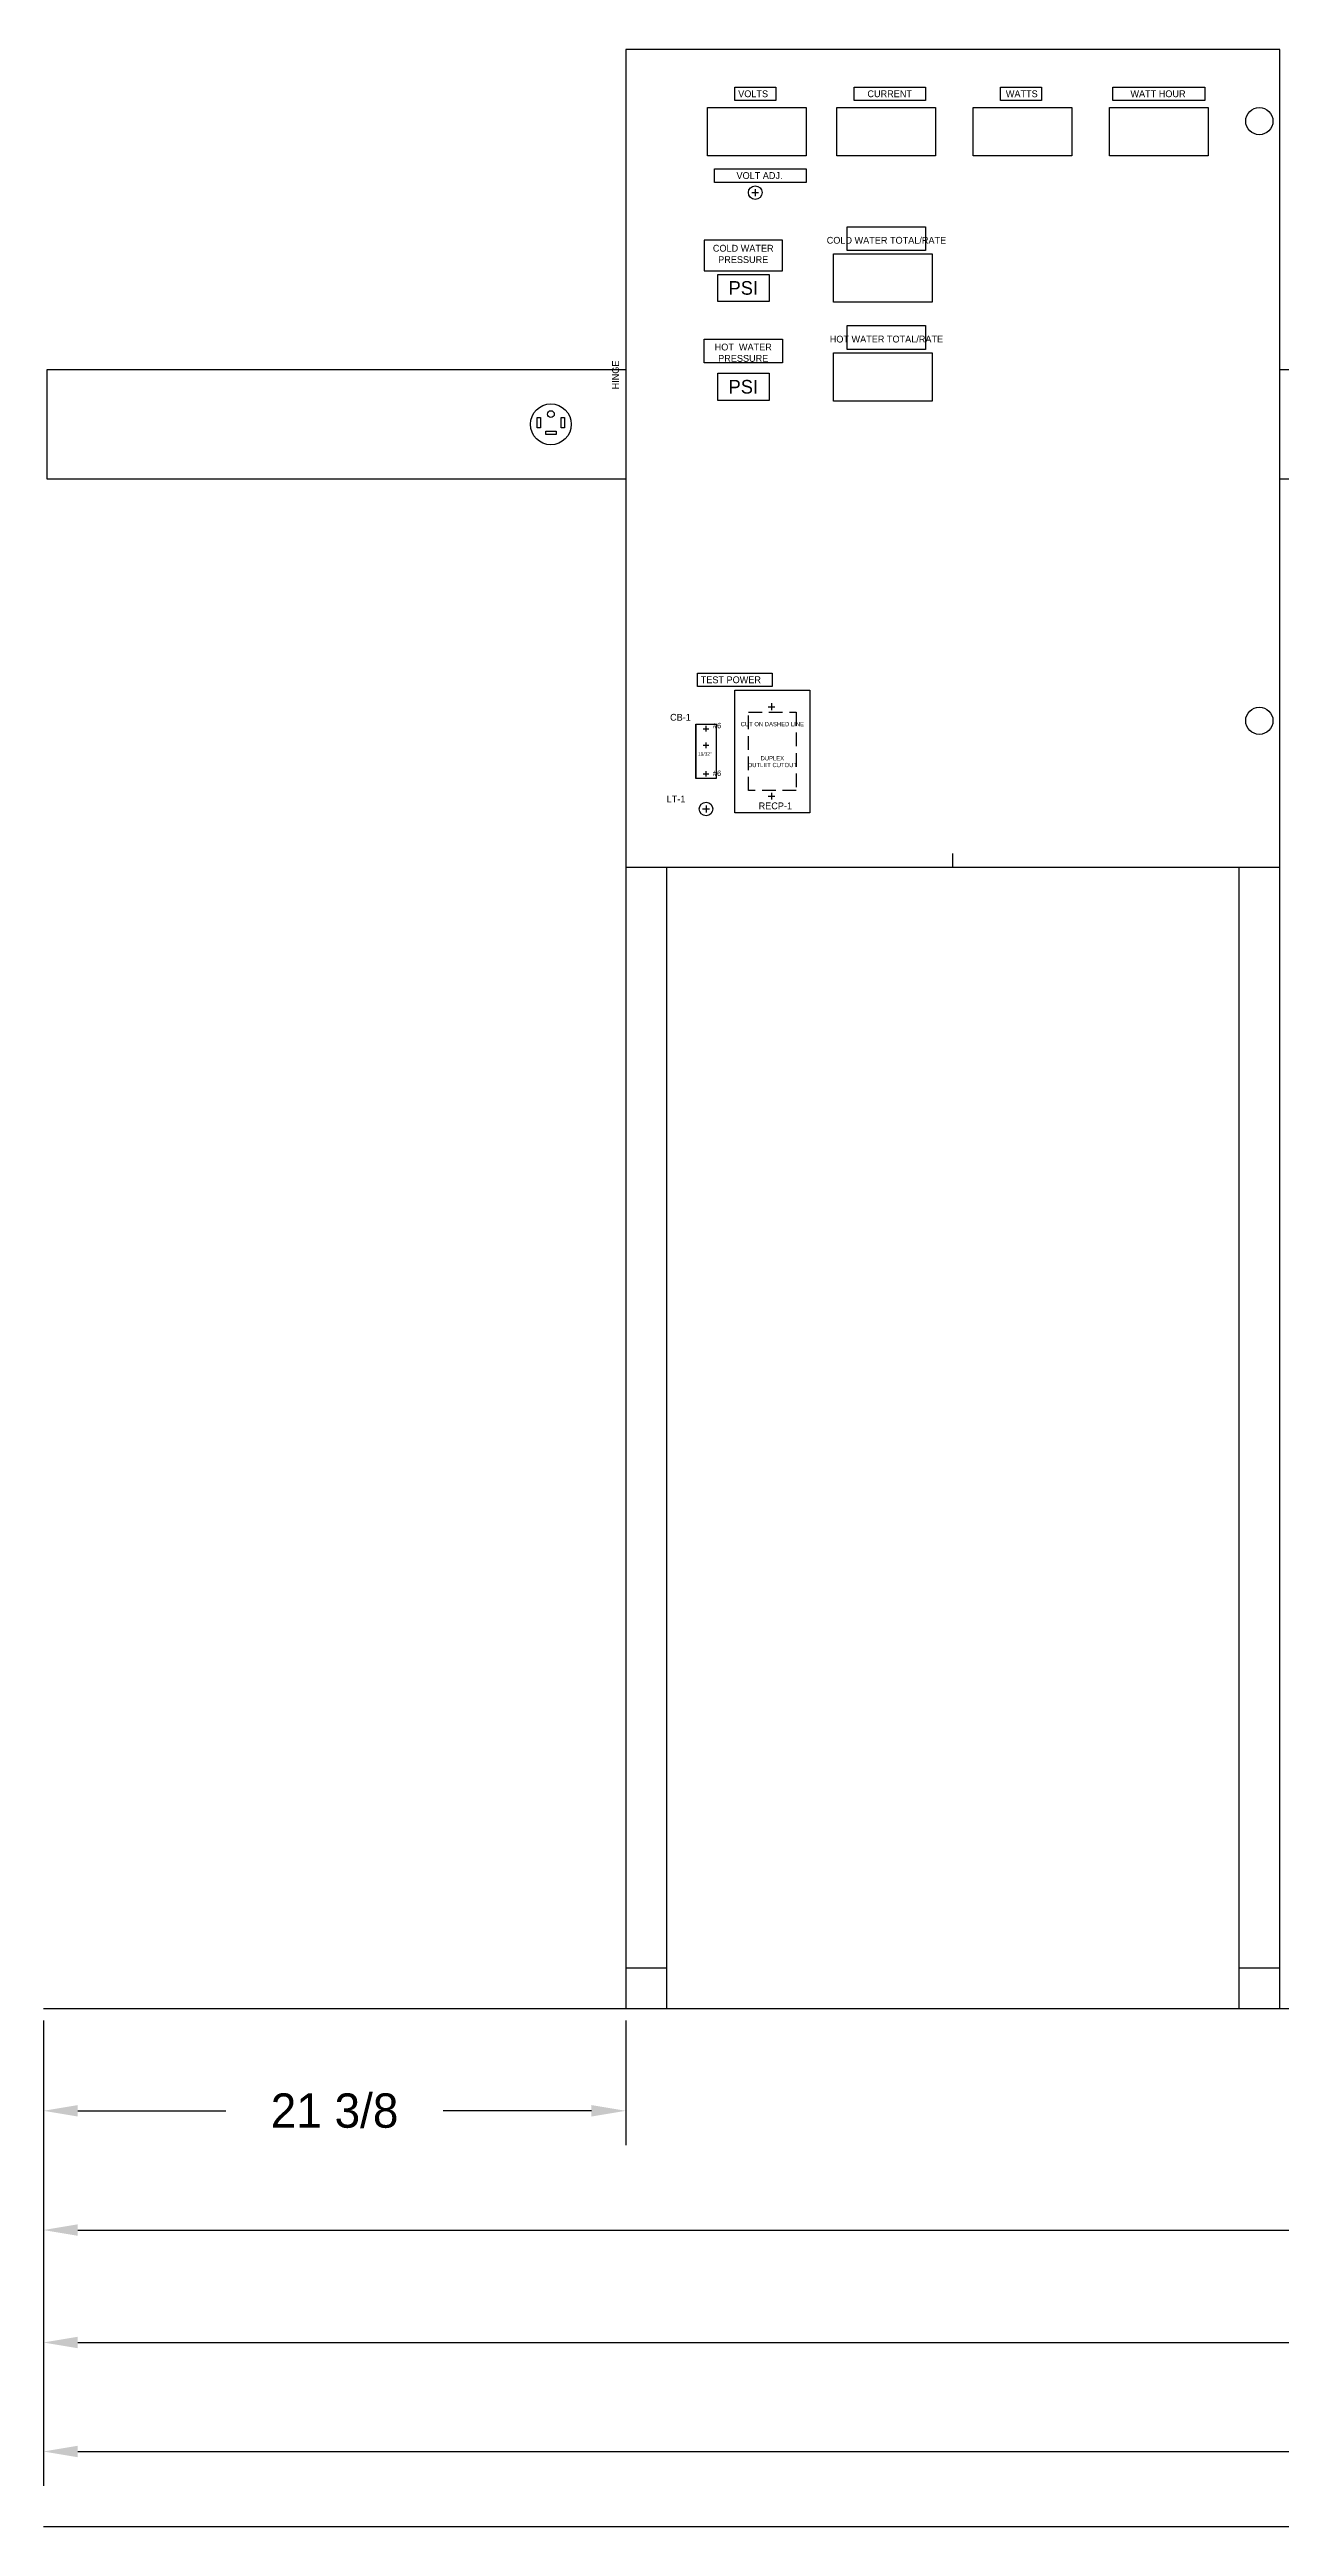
# Model space of a CAD drawing. Header units: inches. Extents: x -336 to 270, y -55 to 410.
# Drawn here: x -234.9 to -189.7, y -55.2 to 35.6 of the extents above; entities that cross this region are included whole.
import ezdxf
from ezdxf.enums import TextEntityAlignment as Align

# ---------------------------------------------------------------- set-up
doc = ezdxf.new("R2010")
doc.units = ezdxf.units.IN
doc.header["$MEASUREMENT"] = 0
doc.linetypes.add('DASHED', pattern=[0.75, 0.5, -0.25])
doc.layers.get('0').update_dxf_attribs({"linetype": 'CONTINUOUS'})
doc.layers.get('DEFPOINTS').update_dxf_attribs({"linetype": 'CONTINUOUS'})
for name, color, linetype in [('CABINET', 6, 'CONTINUOUS'), ('COMP', 5, 'CONTINUOUS'), ('CONT', 1, 'CONTINUOUS'), ('DASH', 3, 'DASHED'), ('ELEC', 1, 'CONTINUOUS'), ('TEXT', 4, 'CONTINUOUS')]:
    doc.layers.add(name, color=color, linetype=linetype)
doc.dimstyles.get("Standard").update_dxf_attribs({"dimtxt": 0.18, "dimasz": 0.18, "dimexe": 0.18, "dimexo": 0.0625, "dimgap": 0.09, "dimtad": 0, "dimtih": 1, "dimtoh": 1, "dimdec": 4, "dimzin": 0, "dimdsep": 46, "dimtxsty": 'Standard', "dimcen": 0.09, "dimadec": 0, "dimazin": 0, "dimtfac": 1, "dimtdec": 4, "dimtofl": 0, "dimtmove": 0, "dimatfit": 3, "dimfxl": 1, "dimtolj": 1, "dimtzin": 0, "dimarcsym": 0})

# ---------------------------------------------------------------- blocks, each defined once
blk = doc.blocks.new('POINT')
at = {"layer": 'CONT'}
for p, q in [((-0.125, 0), (0.125, 0)), ((0, 0.125), (0, -0.125))]:
    blk.add_line(p, q, dxfattribs=at)
blk = doc.blocks.new('1DUPLEX')
at = {"layer": 'COMP'}
for p, q in [((-1.3735, 2.25), (1.3765, 2.25)), ((-1.3735, -2.25), (-1.3735, 2.25)), ((1.3765, 2.25), (1.3765, -2.25)), ((1.3765, -2.25), (-1.3735, -2.25))]:
    blk.add_line(p, q, dxfattribs=at)
at = {"layer": 'DASH'}
for p, q in [((-0.8735, -1.4375), (-0.8735, 1.4375)), ((-0.8735, 1.4375), (0.8765, 1.4375)), ((0.8765, 1.4375), (0.8765, -1.4375)), ((0.8765, -1.4375), (-0.8735, -1.4375))]:
    blk.add_line(p, q, dxfattribs=at)
at = {"layer": 'COMP'}
for p in [(-0.02975, 1.640625), (-0.02975, -1.640625)]:
    blk.add_blockref('POINT', p, dxfattribs=at)
at = {"layer": 'TEXT'}
for s, p in [('CUT ON DASHED LINE', (0.0025, 1)), ('OUTLET CUTOUT', (0.0025, -0.5)), ('DUPLEX', (0.0025, -0.25))]:
    blk.add_text(s, height=0.15625, dxfattribs=at).set_placement(p, align=Align.MIDDLE_CENTER)
blk = doc.blocks.new('*D18')
at = {"layer": 'DEFPOINTS', "color": 0}
for p in [(-235.125, -36.25), (-213.75, -36.25), (-213.75, -40)]:
    blk.add_point(p, dxfattribs=at)
at = {"layer": 'ELEC', "color": 0, "lineweight": -2}
for p, q in [((-235.125, -36.6875), (-235.125, -41.26)), ((-213.75, -36.6875), (-213.75, -41.26)), ((-233.865, -40), (-228.4275, -40)), ((-215.01, -40), (-220.4475, -40))]:
    blk.add_line(p, q, dxfattribs=at)
at = {"layer": 'ELEC', "color": 0}
for points in [[(-233.865, -39.79), (-233.865, -40.21), (-235.125, -40)], [(-215.01, -39.79), (-215.01, -40.21), (-213.75, -40)]]:
    blk.add_solid(points, dxfattribs=at)
at = {"layer": 'ELEC', "color": 0, "insert": (-224.4375, -40), "char_height": 1.26, "attachment_point": 5}
blk.add_mtext('\\A1;21 3/8', dxfattribs=at)
blk = doc.blocks.new('*D19')
at = {"layer": 'DEFPOINTS', "color": 0}
for p in [(-123.75, -36.25), (-235.125, -36.6875), (-123.75, -44.375)]:
    blk.add_point(p, dxfattribs=at)
at = {"layer": 'ELEC', "color": 0, "lineweight": -2}
for p, q in [((-235.125, -37.125), (-235.125, -45.635)), ((-123.75, -36.6875), (-123.75, -45.635)), ((-233.865, -44.375), (-183.6375, -44.375)), ((-125.01, -44.375), (-175.2375, -44.375))]:
    blk.add_line(p, q, dxfattribs=at)
at = {"layer": 'ELEC', "color": 0}
for points in [[(-233.865, -44.165), (-233.865, -44.585), (-235.125, -44.375)], [(-125.01, -44.165), (-125.01, -44.585), (-123.75, -44.375)]]:
    blk.add_solid(points, dxfattribs=at)
at = {"layer": 'ELEC', "color": 0, "insert": (-179.4375, -44.375), "char_height": 1.26, "attachment_point": 5}
blk.add_mtext('\\A1;111 3/8', dxfattribs=at)
blk = doc.blocks.new('*D20')
at = {"layer": 'DEFPOINTS', "color": 0}
for p in [(-235.125, -36.25), (-31.75, -36.25), (-31.75, -48.5)]:
    blk.add_point(p, dxfattribs=at)
at = {"layer": 'ELEC', "color": 0, "lineweight": -2}
for p, q in [((-235.125, -36.6875), (-235.125, -49.76)), ((-31.75, -36.6875), (-31.75, -49.76)), ((-233.865, -48.5), (-138.1625, -48.5)), ((-33.01, -48.5), (-128.7125, -48.5))]:
    blk.add_line(p, q, dxfattribs=at)
at = {"layer": 'ELEC', "color": 0}
for points in [[(-233.865, -48.29), (-233.865, -48.71), (-235.125, -48.5)], [(-33.01, -48.29), (-33.01, -48.71), (-31.75, -48.5)]]:
    blk.add_solid(points, dxfattribs=at)
at = {"layer": 'ELEC', "color": 0, "insert": (-133.4375, -48.5), "char_height": 1.26, "attachment_point": 5}
blk.add_mtext('\\A1;203 3/8', dxfattribs=at)
blk = doc.blocks.new('*D21')
at = {"layer": 'DEFPOINTS', "color": 0}
for p in [(-235.125, -36.25), (58.25, -36.25), (58.25, -52.5)]:
    blk.add_point(p, dxfattribs=at)
at = {"layer": 'ELEC', "color": 0, "lineweight": -2}
for p, q in [((-235.125, -36.6875), (-235.125, -53.76)), ((58.25, -36.6875), (58.25, -53.76)), ((-233.865, -52.5), (-93.2675, -52.5)), ((56.99, -52.5), (-83.6075, -52.5))]:
    blk.add_line(p, q, dxfattribs=at)
at = {"layer": 'ELEC', "color": 0}
for points in [[(-233.865, -52.29), (-233.865, -52.71), (-235.125, -52.5)], [(56.99, -52.29), (56.99, -52.71), (58.25, -52.5)]]:
    blk.add_solid(points, dxfattribs=at)
at = {"layer": 'ELEC', "color": 0, "insert": (-88.4375, -52.5), "char_height": 1.26, "attachment_point": 5}
blk.add_mtext('\\A1;293 3/8', dxfattribs=at)

msp = doc.modelspace()

# ---------------------------------------------------------------- linework, layer by layer
for p, q in [((-210.75, 33.5), (-207.13, 33.5)), ((-210.75, 31.73), (-210.75, 33.5)), ((-207.13, 33.5), (-207.13, 31.73)), ((-206, 33.5), (-202.38, 33.5)), ((-206, 31.73), (-206, 33.5)), ((-202.38, 33.5), (-202.38, 31.73)), ((-201, 33.5), (-197.38, 33.5)), ((-201, 31.73), (-201, 33.5)), ((-197.38, 33.5), (-197.38, 31.73)), ((-196, 33.5), (-192.38, 33.5)), ((-196, 31.73), (-196, 33.5)), ((-192.38, 33.5), (-192.38, 31.73)), ((-207.13, 31.73), (-210.75, 31.73)), ((-202.38, 31.73), (-206, 31.73)), ((-197.38, 31.73), (-201, 31.73)), ((-192.38, 31.73), (-196, 31.73)), ((-209.125, 30.375), (-208.875, 30.375)), ((-209, 30.5), (-209, 30.25)), ((-210.375, 27.375), (-208.485, 27.375)), ((-210.375, 26.375), (-210.375, 27.375)), ((-208.485, 27.375), (-208.485, 26.375)), ((-206.125, 28.125), (-202.505, 28.125)), ((-206.125, 26.355), (-206.125, 28.125)), ((-202.505, 28.125), (-202.505, 26.355)), ((-208.485, 26.375), (-210.375, 26.375)), ((-202.505, 26.355), (-206.125, 26.355)), ((-210.375, 23.75), (-208.485, 23.75)), ((-210.375, 22.75), (-210.375, 23.75)), ((-208.485, 23.75), (-208.485, 22.75)), ((-206.125, 24.5), (-202.505, 24.5)), ((-206.125, 22.73), (-206.125, 24.5)), ((-202.505, 24.5), (-202.505, 22.73)), ((-208.485, 22.75), (-210.375, 22.75)), ((-202.505, 22.73), (-206.125, 22.73)), ((-210.9308, 7.7617), (-210.6808, 7.7617)), ((-210.8058, 7.8867), (-210.8058, 7.6367))]:
    msp.add_line(p, q)
for points in [[(-209.75, 34.25), (-208.25, 34.25), (-208.25, 33.75), (-209.75, 33.75)], [(-205.375, 34.25), (-202.75, 34.25), (-202.75, 33.75), (-205.375, 33.75)], [(-200, 34.25), (-198.5, 34.25), (-198.5, 33.75), (-200, 33.75)], [(-195.875, 34.25), (-192.5, 34.25), (-192.5, 33.75), (-195.875, 33.75)], [(-210.5, 31.25), (-207.125, 31.25), (-207.125, 30.75), (-210.5, 30.75)], [(-205.625, 29.125), (-202.75, 29.125), (-202.75, 28.25), (-205.625, 28.25)], [(-210.875, 27.5), (-208, 27.5), (-208, 28.625), (-210.875, 28.625)], [(-205.625, 25.5), (-202.75, 25.5), (-202.75, 24.625), (-205.625, 24.625)], [(-210.875, 25), (-208, 25), (-208, 24.125), (-210.875, 24.125)], [(-211.125, 12.75), (-208.375, 12.75), (-208.375, 12.25), (-211.125, 12.25)]]:
    msp.add_lwpolyline(points, close=True)
for centre, radius in [((-190.5, 33), 0.5), ((-209, 30.375), 0.25), ((-190.5, 11), 0.5), ((-210.8058, 7.7617), 0.25)]:
    msp.add_circle(centre, radius)
at = {"layer": 'CABINET'}
for p, q in [((-189.75, 35.625), (-213.75, 35.625)), ((-213.75, 35.625), (-213.75, 5.625)), ((-189.75, 5.625), (-189.75, 35.625)), ((-213.75, 5.625), (-189.75, 5.625)), ((-213.75, 5.625), (-213.75, -36.25)), ((-212.25, -36.25), (-212.25, 5.625)), ((-201.75, 5.625), (-201.75, 6.125)), ((-191.25, 5.625), (-191.25, -36.25)), ((-189.75, -36.25), (-189.75, 5.625)), ((-213.75, -34.75), (-212.25, -34.75)), ((-191.25, -34.75), (-189.75, -34.75)), ((-235.125, -36.25), (270.375, -36.25)), ((-213.75, -36.25), (-212.25, -36.25)), ((-191.25, -36.25), (-189.75, -36.25))]:
    msp.add_line(p, q, dxfattribs=at)
at = {"layer": 'CONT'}
for p, q in [((-211.1805, 8.8788), (-211.1805, 10.8788)), ((-211.1805, 10.8788), (-210.8055, 10.8788)), ((-211.1805, 10.8788), (-211.1805, 8.8788)), ((-210.9055, 10.708), (-210.7055, 10.708)), ((-210.9055, 10.098), (-210.7055, 10.098)), ((-210.8055, 10.8788), (-210.4305, 10.8788)), ((-210.8055, 10.608), (-210.8055, 10.808)), ((-210.8055, 9.998), (-210.8055, 10.198)), ((-210.4305, 10.8788), (-210.4305, 8.8788)), ((-210.8055, 8.948), (-210.8055, 9.148)), ((-210.4305, 8.8788), (-211.1805, 8.8788)), ((-210.9055, 9.048), (-210.7055, 9.048)), ((-235.125, -55.25), (268.875, -55.25))]:
    msp.add_line(p, q, dxfattribs=at)
at = {"layer": 'ELEC'}
for points in [[(-213.75, 23.875), (-235, 23.875), (-235, 19.875), (-213.75, 19.875)], [(-144, 23.875), (-189.75, 23.875)], [(-189.75, 19.875), (-144, 19.875)]]:
    msp.add_lwpolyline(points, dxfattribs=at)
for points in [[(-217, 22.125), (-216.875, 22.125), (-216.875, 21.75), (-217, 21.75)], [(-216.125, 22.125), (-216, 22.125), (-216, 21.75), (-216.125, 21.75)], [(-216.6826, 21.625), (-216.3076, 21.625), (-216.3076, 21.5), (-216.6826, 21.5)]]:
    msp.add_lwpolyline(points, close=True, dxfattribs=at)
for centre, radius in [((-216.5, 21.875), 0.75), ((-216.5, 22.25), 0.125)]:
    msp.add_circle(centre, radius, dxfattribs=at)

# ---------------------------------------------------------------- block references
msp.add_blockref('1DUPLEX', (-208.375, 9.875))

# ---------------------------------------------------------------- texts
for s, insert, char_height, width, attachment_point in [('VOLTS', (-209.625, 34), 0.25, 2.369388, 4), ('CURRENT', (-204.0653, 34), 0.25, 2.369388, 5), ('WATTS', (-199.2183, 34), 0.25, 3.313309, 5), ('WATT HOUR', (-194.2183, 34), 0.25, 3.313309, 5), ('VOLT ADJ.', (-208.8433, 31), 0.25, 3.313309, 5), ('COLD WATER PRESSURE', (-209.4403, 28.125), 0.25, 2.948409, 5), ('COLD WATER TOTAL/RATE', (-204.1847, 28.625), 0.25, 4.380552, 5), ('PSI', (-209.4375, 26.875), 0.5, 1.875, 5), ('HOT  WATER PRESSURE', (-209.4403, 24.5), 0.25, 3.180017, 5), ('HOT WATER TOTAL/RATE', (-204.1847, 25), 0.25, 4.380552, 5), ('PSI', (-209.4375, 23.25), 0.5, 1.875, 5), ('TEST POWER', (-211, 12.5), 0.25, 4.380552, 4), ('CB-1', (-212.125, 11.125), 0.25, 4.380552, 4), ('LT-1', (-212.25, 8.125), 0.25, 4.380552, 4), ('RECP-1', (-208.875, 7.875), 0.25, 4.380552, 4)]:
    msp.add_mtext(s, dxfattribs=dict(insert=insert, char_height=char_height, width=width, attachment_point=attachment_point))
at = {"insert": (-214.125, 23.6847), "char_height": 0.25, "width": 2.369388, "attachment_point": 5, "rotation": 90}
msp.add_mtext('HINGE', dxfattribs=at)
at = {"layer": 'CONT'}
for s, height, p in [('#6', 0.2, (-210.5555, 10.723)), ('19/32"', 0.125, (-211.0962, 9.7176)), ('#6', 0.2, (-210.5555, 8.973))]:
    msp.add_text(s, height=height, dxfattribs=at).set_placement(p)

# ---------------------------------------------------------------- dimensions: what is measured, and where the dimension line sits
at = {"layer": 'ELEC'}
for base, p1, p2, picture, middle in [((-213.75, -40), (-235.125, -36.25), (-213.75, -36.25), '*D18', (-224.4375, -40)), ((-123.75, -44.375), (-235.125, -36.6875), (-123.75, -36.25), '*D19', (-179.4375, -44.375)), ((-31.75, -48.5), (-235.125, -36.25), (-31.75, -36.25), '*D20', (-133.4375, -48.5)), ((58.25, -52.5), (-235.125, -36.25), (58.25, -36.25), '*D21', (-88.4375, -52.5))]:
    dim = msp.add_linear_dim(base=base, p1=p1, p2=p2, dimstyle='Standard', override={"dimscale": 7, "dimdec": 3, "dimlunit": 5, "dimtdec": 3, "dimfrac": 2}, dxfattribs=at)
    dim.commit()
    dim.dimension.update_dxf_attribs({"geometry": picture, "text_midpoint": middle})

doc.saveas('drawing.dxf')
